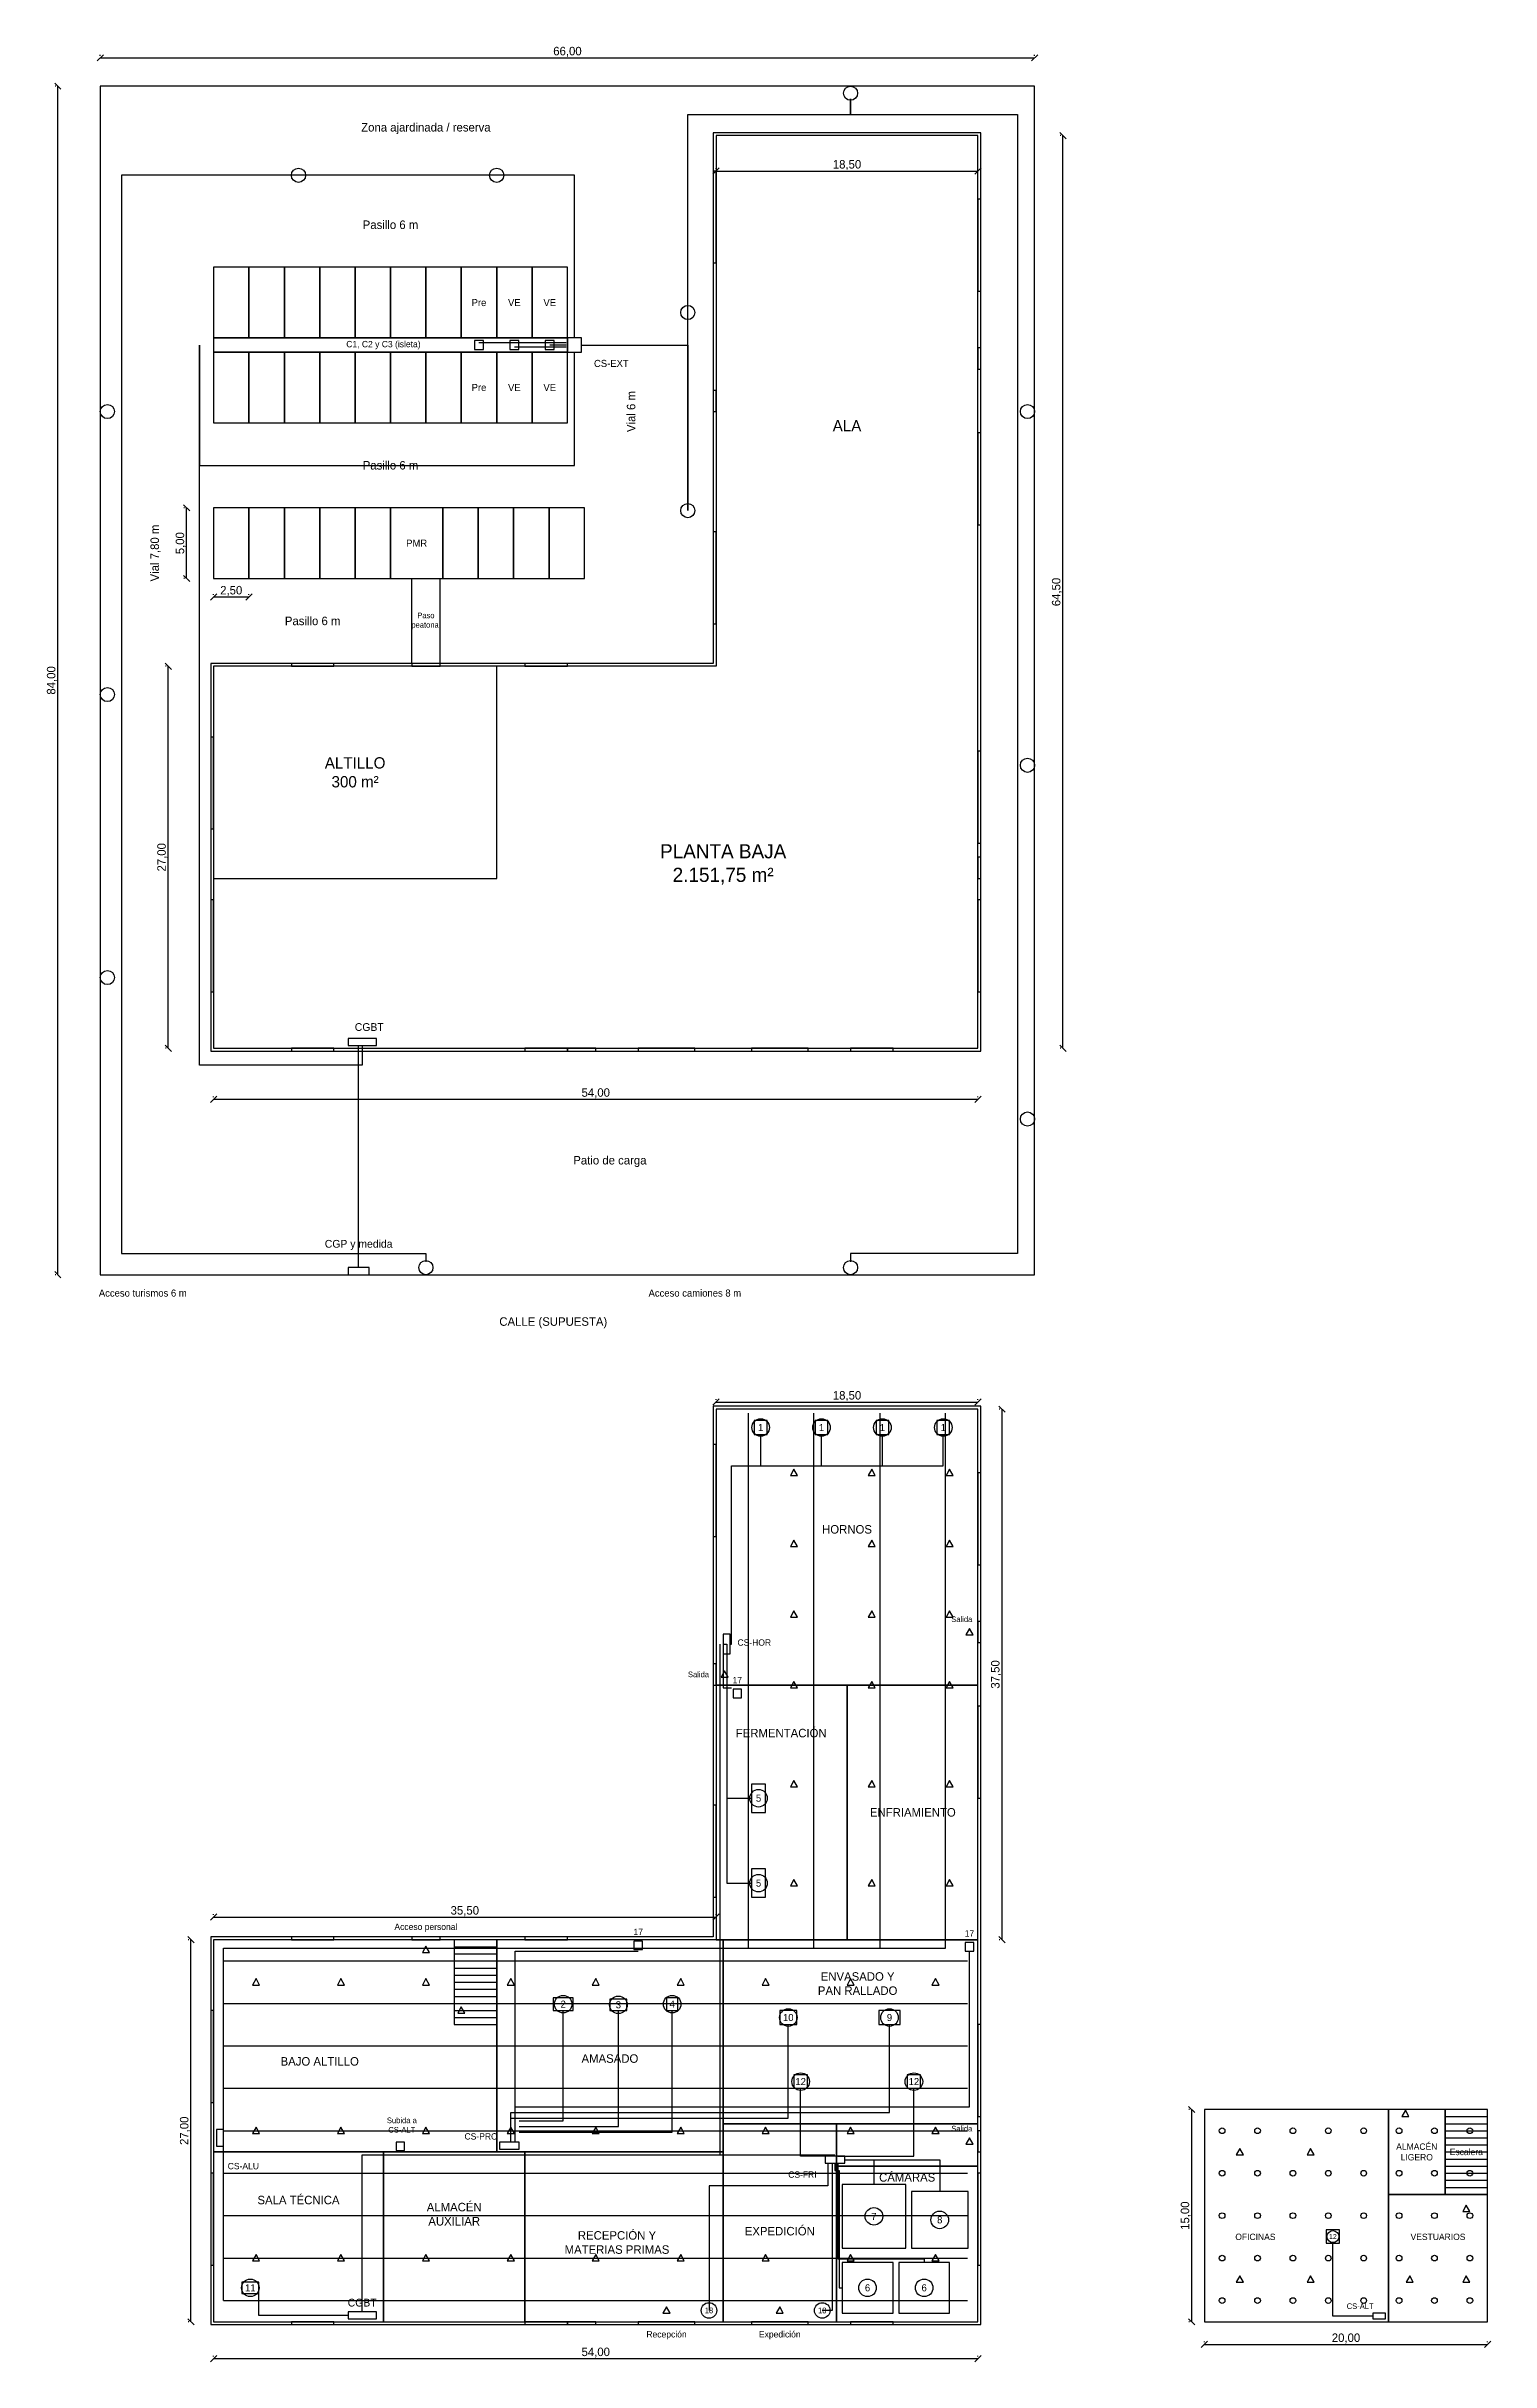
# Model space of a CAD drawing. Header units: metres. Extents: x -12 to 90, y -3 to 161.
import ezdxf

# ---------------------------------------------------------------- set-up
doc = ezdxf.new("R2010")
doc.units = ezdxf.units.M
for name, color, linetype in [('ALTILLO', 94, 'Continuous'), ('ALUMBRADO', 2, 'Continuous'), ('APARCAMIENTO', 7, 'Continuous'), ('BANDEJA', 30, 'Continuous'), ('CERRAMIENTOS', 7, 'Continuous'), ('CIRCUITOS', 4, 'Continuous'), ('COTAS', 1, 'Continuous'), ('CUADROS', 1, 'Continuous'), ('EMERGENCIA', 32, 'Continuous'), ('MAQUINAS', 3, 'Continuous'), ('PARCELA', 8, 'Continuous'), ('PUERTAS', 6, 'Continuous'), ('RECARGA', 3, 'Continuous'), ('TEXTOS', 7, 'Continuous'), ('VENTANAS', 5, 'Continuous'), ('ZONAS', 8, 'Continuous')]:
    doc.layers.add(name, color=color, linetype=linetype)
doc.dimstyles.new('COTA_M', dxfattribs={"dimtxt": 0.6, "dimasz": 2.5, "dimexe": 0.2, "dimexo": 0.15, "dimgap": 0.12, "dimtad": 1, "dimzin": 0, "dimblk": 'ARCHTICK', "dimtsz": 0.22, "dimcen": 2.5, "dimazin": 3, "dimtfac": 1, "dimtmove": 0, "dimatfit": 3})

# ---------------------------------------------------------------- blocks, each defined once
blk = doc.blocks.new('_ARCHTICK')
at = {"color": 0, "linetype": 'BYBLOCK', "const_width": 0.15}
blk.add_lwpolyline([(-0.5, -0.5), (0.5, 0.5)], dxfattribs=at)

msp = doc.modelspace()

# ---------------------------------------------------------------- linework, layer by layer
at = {"layer": 'ALTILLO'}
for points in [[(0, 102), (20, 102), (20, 117)], [(0, 12), (20, 12), (20, 27)], [(17, 26.5), (20, 26.5)], [(17, 26), (20, 26)], [(17, 25.5), (20, 25.5)], [(17, 25), (20, 25)], [(17, 24.5), (20, 24.5)], [(17, 24), (20, 24)], [(17, 23.5), (20, 23.5)], [(17, 23), (20, 23)], [(17, 22.5), (20, 22.5)], [(17, 22), (20, 22)], [(17, 21.5), (20, 21.5)], [(87, 14.5), (90, 14.5)], [(87, 14), (90, 14)], [(87, 13.5), (90, 13.5)], [(87, 13), (90, 13)], [(87, 12.5), (90, 12.5)], [(87, 12), (90, 12)], [(87, 11.5), (90, 11.5)], [(87, 11), (90, 11)], [(87, 10.5), (90, 10.5)], [(87, 10), (90, 10)], [(87, 9.5), (90, 9.5)]]:
    msp.add_lwpolyline(points, dxfattribs=at)
for points in [[(17, 21), (20, 21), (20, 27), (17, 27)], [(70, 0), (90, 0), (90, 15), (70, 15)], [(70, 0), (83, 0), (83, 15), (70, 15)], [(83, 9), (87, 9), (87, 15), (83, 15)], [(87, 9), (90, 9), (90, 15), (87, 15)], [(83, 0), (90, 0), (90, 9), (83, 9)]]:
    msp.add_lwpolyline(points, close=True, dxfattribs=at)
at = {"layer": 'ALUMBRADO'}
for points in [[(37.8, 63.025), (37.8, 64.225)], [(42.4, 63.025), (42.4, 64.225)], [(47.1, 63.025), (47.1, 64.225)], [(51.7, 63.025), (51.7, 64.225)], [(37.8, 26.4), (37.8, 63.625)], [(37.8, 61.15), (37.8, 62.35)], [(42.4, 26.4), (42.4, 63.625)], [(42.4, 61.15), (42.4, 62.35)], [(47.1, 26.4), (47.1, 63.625)], [(47.1, 61.15), (47.1, 62.35)], [(51.7, 26.4), (51.7, 63.625)], [(51.7, 61.15), (51.7, 62.35)], [(37.8, 59.275), (37.8, 60.475)], [(42.4, 59.275), (42.4, 60.475)], [(47.1, 59.275), (47.1, 60.475)], [(51.7, 59.275), (51.7, 60.475)], [(37.8, 57.4), (37.8, 58.6)], [(42.4, 57.4), (42.4, 58.6)], [(47.1, 57.4), (47.1, 58.6)], [(51.7, 57.4), (51.7, 58.6)], [(37.8, 55.525), (37.8, 56.725)], [(42.4, 55.525), (42.4, 56.725)], [(47.1, 55.525), (47.1, 56.725)], [(51.7, 55.525), (51.7, 56.725)], [(37.8, 53.65), (37.8, 54.85)], [(42.4, 53.65), (42.4, 54.85)], [(47.1, 53.65), (47.1, 54.85)], [(51.7, 53.65), (51.7, 54.85)], [(37.8, 51.775), (37.8, 52.975)], [(42.4, 51.775), (42.4, 52.975)], [(47.1, 51.775), (47.1, 52.975)], [(51.7, 51.775), (51.7, 52.975)], [(37.8, 49.9), (37.8, 51.1)], [(42.4, 49.9), (42.4, 51.1)], [(47.1, 49.9), (47.1, 51.1)], [(51.7, 49.9), (51.7, 51.1)], [(37.8, 48.025), (37.8, 49.225)], [(42.4, 48.025), (42.4, 49.225)], [(47.1, 48.025), (47.1, 49.225)], [(51.7, 48.025), (51.7, 49.225)], [(37.8, 46.15), (37.8, 47.35)], [(42.4, 46.15), (42.4, 47.35)], [(47.1, 46.15), (47.1, 47.35)], [(51.7, 46.15), (51.7, 47.35)], [(37.8, 44.275), (37.8, 45.475)], [(42.4, 44.275), (42.4, 45.475)], [(47.1, 44.275), (47.1, 45.475)], [(51.7, 44.275), (51.7, 45.475)], [(37.8, 42.4), (37.8, 43.6)], [(42.4, 42.4), (42.4, 43.6)], [(47.1, 42.4), (47.1, 43.6)], [(51.7, 42.4), (51.7, 43.6)], [(37.8, 40.525), (37.8, 41.725)], [(42.4, 40.525), (42.4, 41.725)], [(47.1, 40.525), (47.1, 41.725)], [(51.7, 40.525), (51.7, 41.725)], [(37.8, 38.65), (37.8, 39.85)], [(42.4, 38.65), (42.4, 39.85)], [(47.1, 38.65), (47.1, 39.85)], [(51.7, 38.65), (51.7, 39.85)], [(37.8, 36.775), (37.8, 37.975)], [(42.4, 36.775), (42.4, 37.975)], [(47.1, 36.775), (47.1, 37.975)], [(51.7, 36.775), (51.7, 37.975)], [(37.8, 34.9), (37.8, 36.1)], [(42.4, 34.9), (42.4, 36.1)], [(47.1, 34.9), (47.1, 36.1)], [(51.7, 34.9), (51.7, 36.1)], [(37.8, 33.025), (37.8, 34.225)], [(42.4, 33.025), (42.4, 34.225)], [(47.1, 33.025), (47.1, 34.225)], [(51.7, 33.025), (51.7, 34.225)], [(37.8, 31.15), (37.8, 32.35)], [(42.4, 31.15), (42.4, 32.35)], [(47.1, 31.15), (47.1, 32.35)], [(51.7, 31.15), (51.7, 32.35)], [(37.8, 29.275), (37.8, 30.475)], [(42.4, 29.275), (42.4, 30.475)], [(47.1, 29.275), (47.1, 30.475)], [(51.7, 29.275), (51.7, 30.475)], [(37.8, 27.4), (37.8, 28.6)], [(42.4, 27.4), (42.4, 28.6)], [(47.1, 27.4), (47.1, 28.6)], [(51.7, 27.4), (51.7, 28.6)], [(0.7, 1.5), (0.7, 26.4), (51.7, 26.4)], [(0.7, 25.5), (52.65, 25.5)], [(0.75, 25.5), (1.95, 25.5)], [(3.45, 25.5), (4.65, 25.5)], [(6.15, 25.5), (7.35, 25.5)], [(8.85, 25.5), (10.05, 25.5)], [(11.55, 25.5), (12.75, 25.5)], [(14.25, 25.5), (15.45, 25.5)], [(16.95, 25.5), (18.15, 25.5)], [(19.65, 25.5), (20.85, 25.5)], [(22.35, 25.5), (23.55, 25.5)], [(25.05, 25.5), (26.25, 25.5)], [(27.75, 25.5), (28.95, 25.5)], [(30.45, 25.5), (31.65, 25.5)], [(33.15, 25.5), (34.35, 25.5)], [(35.85, 25.5), (37.05, 25.5)], [(38.55, 25.5), (39.75, 25.5)], [(41.25, 25.5), (42.45, 25.5)], [(43.95, 25.5), (45.15, 25.5)], [(46.65, 25.5), (47.85, 25.5)], [(49.35, 25.5), (50.55, 25.5)], [(52.05, 25.5), (53.25, 25.5)], [(0.7, 22.5), (52.65, 22.5)], [(0.75, 22.5), (1.95, 22.5)], [(3.45, 22.5), (4.65, 22.5)], [(6.15, 22.5), (7.35, 22.5)], [(8.85, 22.5), (10.05, 22.5)], [(11.55, 22.5), (12.75, 22.5)], [(14.25, 22.5), (15.45, 22.5)], [(16.95, 22.5), (18.15, 22.5)], [(19.65, 22.5), (20.85, 22.5)], [(22.35, 22.5), (23.55, 22.5)], [(25.05, 22.5), (26.25, 22.5)], [(27.75, 22.5), (28.95, 22.5)], [(30.45, 22.5), (31.65, 22.5)], [(33.15, 22.5), (34.35, 22.5)], [(35.85, 22.5), (37.05, 22.5)], [(38.55, 22.5), (39.75, 22.5)], [(41.25, 22.5), (42.45, 22.5)], [(43.95, 22.5), (45.15, 22.5)], [(46.65, 22.5), (47.85, 22.5)], [(49.35, 22.5), (50.55, 22.5)], [(52.05, 22.5), (53.25, 22.5)], [(0.7, 19.5), (52.65, 19.5)], [(0.75, 19.5), (1.95, 19.5)], [(3.45, 19.5), (4.65, 19.5)], [(6.15, 19.5), (7.35, 19.5)], [(8.85, 19.5), (10.05, 19.5)], [(11.55, 19.5), (12.75, 19.5)], [(14.25, 19.5), (15.45, 19.5)], [(16.95, 19.5), (18.15, 19.5)], [(19.65, 19.5), (20.85, 19.5)], [(22.35, 19.5), (23.55, 19.5)], [(25.05, 19.5), (26.25, 19.5)], [(27.75, 19.5), (28.95, 19.5)], [(30.45, 19.5), (31.65, 19.5)], [(33.15, 19.5), (34.35, 19.5)], [(35.85, 19.5), (37.05, 19.5)], [(38.55, 19.5), (39.75, 19.5)], [(41.25, 19.5), (42.45, 19.5)], [(43.95, 19.5), (45.15, 19.5)], [(46.65, 19.5), (47.85, 19.5)], [(49.35, 19.5), (50.55, 19.5)], [(52.05, 19.5), (53.25, 19.5)], [(0.7, 16.5), (52.65, 16.5)], [(0.75, 16.5), (1.95, 16.5)], [(3.45, 16.5), (4.65, 16.5)], [(6.15, 16.5), (7.35, 16.5)], [(8.85, 16.5), (10.05, 16.5)], [(11.55, 16.5), (12.75, 16.5)], [(14.25, 16.5), (15.45, 16.5)], [(16.95, 16.5), (18.15, 16.5)], [(19.65, 16.5), (20.85, 16.5)], [(22.35, 16.5), (23.55, 16.5)], [(25.05, 16.5), (26.25, 16.5)], [(27.75, 16.5), (28.95, 16.5)], [(30.45, 16.5), (31.65, 16.5)], [(33.15, 16.5), (34.35, 16.5)], [(35.85, 16.5), (37.05, 16.5)], [(38.55, 16.5), (39.75, 16.5)], [(41.25, 16.5), (42.45, 16.5)], [(43.95, 16.5), (45.15, 16.5)], [(46.65, 16.5), (47.85, 16.5)], [(49.35, 16.5), (50.55, 16.5)], [(52.05, 16.5), (53.25, 16.5)], [(0.7, 13.5), (52.65, 13.5)], [(0.75, 13.5), (1.95, 13.5)], [(3.45, 13.5), (4.65, 13.5)], [(6.15, 13.5), (7.35, 13.5)], [(8.85, 13.5), (10.05, 13.5)], [(11.55, 13.5), (12.75, 13.5)], [(14.25, 13.5), (15.45, 13.5)], [(16.95, 13.5), (18.15, 13.5)], [(19.65, 13.5), (20.85, 13.5)], [(22.35, 13.5), (23.55, 13.5)], [(25.05, 13.5), (26.25, 13.5)], [(27.75, 13.5), (28.95, 13.5)], [(30.45, 13.5), (31.65, 13.5)], [(33.15, 13.5), (34.35, 13.5)], [(35.85, 13.5), (37.05, 13.5)], [(38.55, 13.5), (39.75, 13.5)], [(41.25, 13.5), (42.45, 13.5)], [(43.95, 13.5), (45.15, 13.5)], [(46.65, 13.5), (47.85, 13.5)], [(49.35, 13.5), (50.55, 13.5)], [(52.05, 13.5), (53.25, 13.5)], [(0.7, 10.5), (52.65, 10.5)], [(0.75, 10.5), (1.95, 10.5)], [(3.45, 10.5), (4.65, 10.5)], [(6.15, 10.5), (7.35, 10.5)], [(8.85, 10.5), (10.05, 10.5)], [(11.55, 10.5), (12.75, 10.5)], [(14.25, 10.5), (15.45, 10.5)], [(16.95, 10.5), (18.15, 10.5)], [(19.65, 10.5), (20.85, 10.5)], [(22.35, 10.5), (23.55, 10.5)], [(25.05, 10.5), (26.25, 10.5)], [(27.75, 10.5), (28.95, 10.5)], [(30.45, 10.5), (31.65, 10.5)], [(33.15, 10.5), (34.35, 10.5)], [(35.85, 10.5), (37.05, 10.5)], [(38.55, 10.5), (39.75, 10.5)], [(41.25, 10.5), (42.45, 10.5)], [(43.95, 10.5), (45.15, 10.5)], [(46.65, 10.5), (47.85, 10.5)], [(49.35, 10.5), (50.55, 10.5)], [(52.05, 10.5), (53.25, 10.5)], [(0.7, 7.5), (52.65, 7.5)], [(0.75, 7.5), (1.95, 7.5)], [(3.45, 7.5), (4.65, 7.5)], [(6.15, 7.5), (7.35, 7.5)], [(8.85, 7.5), (10.05, 7.5)], [(11.55, 7.5), (12.75, 7.5)], [(14.25, 7.5), (15.45, 7.5)], [(16.95, 7.5), (18.15, 7.5)], [(19.65, 7.5), (20.85, 7.5)], [(22.35, 7.5), (23.55, 7.5)], [(25.05, 7.5), (26.25, 7.5)], [(27.75, 7.5), (28.95, 7.5)], [(30.45, 7.5), (31.65, 7.5)], [(33.15, 7.5), (34.35, 7.5)], [(35.85, 7.5), (37.05, 7.5)], [(38.55, 7.5), (39.75, 7.5)], [(41.25, 7.5), (42.45, 7.5)], [(43.95, 7.5), (45.15, 7.5)], [(46.65, 7.5), (47.85, 7.5)], [(49.35, 7.5), (50.55, 7.5)], [(52.05, 7.5), (53.25, 7.5)], [(0.7, 4.5), (52.65, 4.5)], [(0.75, 4.5), (1.95, 4.5)], [(3.45, 4.5), (4.65, 4.5)], [(6.15, 4.5), (7.35, 4.5)], [(8.85, 4.5), (10.05, 4.5)], [(11.55, 4.5), (12.75, 4.5)], [(14.25, 4.5), (15.45, 4.5)], [(16.95, 4.5), (18.15, 4.5)], [(19.65, 4.5), (20.85, 4.5)], [(22.35, 4.5), (23.55, 4.5)], [(25.05, 4.5), (26.25, 4.5)], [(27.75, 4.5), (28.95, 4.5)], [(30.45, 4.5), (31.65, 4.5)], [(33.15, 4.5), (34.35, 4.5)], [(35.85, 4.5), (37.05, 4.5)], [(38.55, 4.5), (39.75, 4.5)], [(41.25, 4.5), (42.45, 4.5)], [(43.95, 4.5), (45.15, 4.5)], [(46.65, 4.5), (47.85, 4.5)], [(49.35, 4.5), (50.55, 4.5)], [(52.05, 4.5), (53.25, 4.5)], [(0.7, 1.5), (52.65, 1.5)], [(0.75, 1.5), (1.95, 1.5)], [(3.45, 1.5), (4.65, 1.5)], [(6.15, 1.5), (7.35, 1.5)], [(8.85, 1.5), (10.05, 1.5)], [(11.55, 1.5), (12.75, 1.5)], [(14.25, 1.5), (15.45, 1.5)], [(16.95, 1.5), (18.15, 1.5)], [(19.65, 1.5), (20.85, 1.5)], [(22.35, 1.5), (23.55, 1.5)], [(25.05, 1.5), (26.25, 1.5)], [(27.75, 1.5), (28.95, 1.5)], [(30.45, 1.5), (31.65, 1.5)], [(33.15, 1.5), (34.35, 1.5)], [(35.85, 1.5), (37.05, 1.5)], [(38.55, 1.5), (39.75, 1.5)], [(41.25, 1.5), (42.45, 1.5)], [(43.95, 1.5), (45.15, 1.5)], [(46.65, 1.5), (47.85, 1.5)], [(49.35, 1.5), (50.55, 1.5)], [(52.05, 1.5), (53.25, 1.5)]]:
    msp.add_lwpolyline(points, dxfattribs=at)
for centre, radius in [((45, 157.5), 0.5), ((6, 151.7), 0.5), ((20, 151.7), 0.5), ((33.5, 142), 0.5), ((-7.5, 135), 0.5), ((57.5, 135), 0.5), ((33.5, 128), 0.5), ((-7.5, 115), 0.5), ((57.5, 110), 0.5), ((-7.5, 95), 0.5), ((57.5, 85), 0.5), ((15, 74.5), 0.5), ((45, 74.5), 0.5), ((71.25, 13.5), 0.2), ((73.75, 13.5), 0.2), ((76.25, 13.5), 0.2), ((78.75, 13.5), 0.2), ((81.25, 13.5), 0.2), ((83.75, 13.5), 0.2), ((86.25, 13.5), 0.2), ((88.75, 13.5), 0.2), ((71.25, 10.5), 0.2), ((73.75, 10.5), 0.2), ((76.25, 10.5), 0.2), ((78.75, 10.5), 0.2), ((81.25, 10.5), 0.2), ((83.75, 10.5), 0.2), ((86.25, 10.5), 0.2), ((88.75, 10.5), 0.2), ((71.25, 7.5), 0.2), ((73.75, 7.5), 0.2), ((76.25, 7.5), 0.2), ((78.75, 7.5), 0.2), ((81.25, 7.5), 0.2), ((83.75, 7.5), 0.2), ((86.25, 7.5), 0.2), ((88.75, 7.5), 0.2), ((71.25, 4.5), 0.2), ((73.75, 4.5), 0.2), ((76.25, 4.5), 0.2), ((78.75, 4.5), 0.2), ((81.25, 4.5), 0.2), ((83.75, 4.5), 0.2), ((86.25, 4.5), 0.2), ((88.75, 4.5), 0.2), ((71.25, 1.5), 0.2), ((73.75, 1.5), 0.2), ((76.25, 1.5), 0.2), ((78.75, 1.5), 0.2), ((81.25, 1.5), 0.2), ((83.75, 1.5), 0.2), ((86.25, 1.5), 0.2), ((88.75, 1.5), 0.2)]:
    msp.add_circle(centre, radius, dxfattribs=at)
at = {"layer": 'APARCAMIENTO'}
for points in [[(0, 140.2), (2.5, 140.2), (2.5, 145.2), (0, 145.2)], [(2.5, 140.2), (5, 140.2), (5, 145.2), (2.5, 145.2)], [(5, 140.2), (7.5, 140.2), (7.5, 145.2), (5, 145.2)], [(7.5, 140.2), (10, 140.2), (10, 145.2), (7.5, 145.2)], [(10, 140.2), (12.5, 140.2), (12.5, 145.2), (10, 145.2)], [(12.5, 140.2), (15, 140.2), (15, 145.2), (12.5, 145.2)], [(15, 140.2), (17.5, 140.2), (17.5, 145.2), (15, 145.2)], [(0, 139.2), (25, 139.2), (25, 140.2), (0, 140.2)], [(0, 134.2), (2.5, 134.2), (2.5, 139.2), (0, 139.2)], [(2.5, 134.2), (5, 134.2), (5, 139.2), (2.5, 139.2)], [(5, 134.2), (7.5, 134.2), (7.5, 139.2), (5, 139.2)], [(7.5, 134.2), (10, 134.2), (10, 139.2), (7.5, 139.2)], [(10, 134.2), (12.5, 134.2), (12.5, 139.2), (10, 139.2)], [(12.5, 134.2), (15, 134.2), (15, 139.2), (12.5, 139.2)], [(15, 134.2), (17.5, 134.2), (17.5, 139.2), (15, 139.2)], [(0, 123.2), (2.5, 123.2), (2.5, 128.2), (0, 128.2)], [(2.5, 123.2), (5, 123.2), (5, 128.2), (2.5, 128.2)], [(5, 123.2), (7.5, 123.2), (7.5, 128.2), (5, 128.2)], [(7.5, 123.2), (10, 123.2), (10, 128.2), (7.5, 128.2)], [(10, 123.2), (12.5, 123.2), (12.5, 128.2), (10, 128.2)], [(16.2, 123.2), (18.7, 123.2), (18.7, 128.2), (16.2, 128.2)], [(18.7, 123.2), (21.2, 123.2), (21.2, 128.2), (18.7, 128.2)], [(21.2, 123.2), (23.7, 123.2), (23.7, 128.2), (21.2, 128.2)], [(23.7, 123.2), (26.2, 123.2), (26.2, 128.2), (23.7, 128.2)]]:
    msp.add_lwpolyline(points, close=True, dxfattribs=at)
for points in [[(14, 117.2), (14, 123.2)], [(16, 117.2), (16, 123.2)]]:
    msp.add_lwpolyline(points, dxfattribs=at)
at = {"layer": 'BANDEJA'}
for points in [[(10.5, 0.7), (10.5, 11.8), (35.8, 11.8), (35.8, 47.9)], [(35.8, 11.8), (43.9, 11.8)]]:
    msp.add_lwpolyline(points, dxfattribs=at)
at = {"layer": 'CERRAMIENTOS'}
for points in [[(35.3, 117.2), (-0.2, 117.2), (-0.2, 89.8), (54.2, 89.8), (54.2, 154.7), (35.3, 154.7)], [(35.5, 117), (0, 117), (0, 90), (54, 90), (54, 154.5), (35.5, 154.5)], [(35.3, 27.2), (-0.2, 27.2), (-0.2, -0.2), (54.2, -0.2), (54.2, 64.7), (35.3, 64.7)], [(35.5, 27), (0, 27), (0, 0), (54, 0), (54, 64.5), (35.5, 64.5)]]:
    msp.add_lwpolyline(points, close=True, dxfattribs=at)
at = {"layer": 'CIRCUITOS'}
for points in [[(26, 139.7), (33.5, 139.7), (33.5, 128), (33.5, 139.7), (33.5, 142), (33.5, 156), (45, 156), (45, 157.1), (45, 156), (56.8, 156), (56.8, 135), (56.8, 110), (56.8, 85), (56.8, 75.5), (45, 75.5), (45, 74.9)], [(25.5, 140.2), (25.5, 145.5), (25.5, 151.7), (20, 151.7), (6, 151.7), (-6.5, 151.7), (-6.5, 135), (-6.5, 115), (-6.5, 95), (-6.5, 75.5), (15, 75.5), (15, 74.9)], [(10.5, 90.2), (10.5, 88.8), (-1, 88.8), (-1, 139.7), (-1, 137), (-1, 131.2), (25.5, 131.2), (25.5, 139.2)], [(24.9, 139.85), (18.75, 139.85)], [(24.9, 139.55), (21.25, 139.55)], [(24.9, 139.7), (23.75, 139.7)], [(10.25, 74.5), (10.25, 90.2)], [(36.5, 47.9), (36.6, 47.9), (36.6, 60.5), (38.65, 60.5), (38.65, 62.7)], [(36.5, 47.9), (36.6, 47.9), (36.6, 60.5), (42.95, 60.5), (42.95, 62.7)], [(36.5, 47.9), (36.6, 47.9), (36.6, 60.5), (47.25, 60.5), (47.25, 62.7)], [(36.5, 47.9), (36.6, 47.9), (36.6, 60.5), (51.55, 60.5), (51.55, 62.7)], [(36, 47.9), (36.25, 47.9), (36.25, 31), (38, 31)], [(36, 47.9), (36.25, 47.9), (36.25, 37), (38, 37)], [(36, 47.5), (36, 44.8), (36.6, 44.8)], [(21.3, 12.7), (21.3, 26.2), (30, 26.2)], [(21.3, 12.7), (21.3, 15.2), (53.4, 15.2), (53.4, 26.2)], [(21.6, 14.2), (24.7, 14.2), (24.7, 22)], [(21.6, 13.8), (28.6, 13.8), (28.6, 22)], [(21.6, 13.4), (32.4, 13.4), (32.4, 22)], [(21, 12.7), (21, 14.8), (47.75, 14.8), (47.75, 21)], [(21, 12.7), (21, 14.4), (40.6, 14.4), (40.6, 21)], [(44.1, 11.7), (44.1, 11.7), (41.475, 11.7), (41.475, 16.5)], [(44.1, 11.7), (44.1, 11.7), (49.475, 11.7), (49.475, 16.5)], [(43.4, 11.2), (43.4, 9.6), (35, 9.6), (35, 0.8)], [(43.7, 11.2), (43.7, 0.8), (43, 0.8)], [(43.9, 11.2), (43.9, 10.7), (44.2, 10.7), (44.2, 2.4), (44.4, 2.4)], [(43.9, 11.2), (44.1, 11.2), (44.1, 4.45), (50.2, 4.45), (50.2, 4.2)], [(44.6, 11.45), (46.65, 11.45), (46.65, 9.7)], [(44.6, 11.45), (51.3, 11.45), (51.3, 9.2)], [(81.9, 0.4), (79.075, 0.4), (79.075, 5.55)], [(9.5, 0.45), (3.2, 0.45), (3.2, 2.4)]]:
    msp.add_lwpolyline(points, dxfattribs=at)
at = {"layer": 'CUADROS'}
for points in [[(25, 139.2), (26, 139.2), (26, 140.2), (25, 140.2)], [(9.5, 90.2), (11.5, 90.2), (11.5, 90.7), (9.5, 90.7)], [(9.5, 74), (11, 74), (11, 74.5), (9.5, 74.5)], [(36, 47.2), (36.5, 47.2), (36.5, 48.6), (36, 48.6)], [(0.2, 12.4), (0.7, 12.4), (0.7, 13.6), (0.2, 13.6)], [(12.9, 12.1), (13.5, 12.1), (13.5, 12.7), (12.9, 12.7)], [(20.2, 12.2), (21.6, 12.2), (21.6, 12.7), (20.2, 12.7)], [(43.2, 11.2), (44.6, 11.2), (44.6, 11.7), (43.2, 11.7)], [(9.5, 0.2), (11.5, 0.2), (11.5, 0.7), (9.5, 0.7)], [(81.9, 0.2), (82.8, 0.2), (82.8, 0.6), (81.9, 0.6)]]:
    msp.add_lwpolyline(points, close=True, dxfattribs=at)
at = {"layer": 'EMERGENCIA'}
for points in [[(40.75, 59.8), (41.25, 59.8), (41, 60.25)], [(46.25, 59.8), (46.75, 59.8), (46.5, 60.25)], [(51.75, 59.8), (52.25, 59.8), (52, 60.25)], [(40.75, 54.8), (41.25, 54.8), (41, 55.25)], [(46.25, 54.8), (46.75, 54.8), (46.5, 55.25)], [(51.75, 54.8), (52.25, 54.8), (52, 55.25)], [(40.75, 49.8), (41.25, 49.8), (41, 50.25)], [(46.25, 49.8), (46.75, 49.8), (46.5, 50.25)], [(51.75, 49.8), (52.25, 49.8), (52, 50.25)], [(53.15, 48.55), (53.65, 48.55), (53.4, 49)], [(35.85, 45.55), (36.35, 45.55), (36.1, 46)], [(40.75, 44.8), (41.25, 44.8), (41, 45.25)], [(46.25, 44.8), (46.75, 44.8), (46.5, 45.25)], [(51.75, 44.8), (52.25, 44.8), (52, 45.25)], [(40.75, 37.8), (41.25, 37.8), (41, 38.25)], [(46.25, 37.8), (46.75, 37.8), (46.5, 38.25)], [(51.75, 37.8), (52.25, 37.8), (52, 38.25)], [(40.75, 30.8), (41.25, 30.8), (41, 31.25)], [(46.25, 30.8), (46.75, 30.8), (46.5, 31.25)], [(51.75, 30.8), (52.25, 30.8), (52, 31.25)], [(14.75, 26.1), (15.25, 26.1), (15, 26.55)], [(2.75, 23.8), (3.25, 23.8), (3, 24.25)], [(8.75, 23.8), (9.25, 23.8), (9, 24.25)], [(14.75, 23.8), (15.25, 23.8), (15, 24.25)], [(20.75, 23.8), (21.25, 23.8), (21, 24.25)], [(26.75, 23.8), (27.25, 23.8), (27, 24.25)], [(32.75, 23.8), (33.25, 23.8), (33, 24.25)], [(38.75, 23.8), (39.25, 23.8), (39, 24.25)], [(44.75, 23.8), (45.25, 23.8), (45, 24.25)], [(50.75, 23.8), (51.25, 23.8), (51, 24.25)], [(17.25, 21.8), (17.75, 21.8), (17.5, 22.25)], [(83.95, 14.5), (84.45, 14.5), (84.2, 14.95)], [(2.75, 13.3), (3.25, 13.3), (3, 13.75)], [(8.75, 13.3), (9.25, 13.3), (9, 13.75)], [(14.75, 13.3), (15.25, 13.3), (15, 13.75)], [(20.75, 13.3), (21.25, 13.3), (21, 13.75)], [(26.75, 13.3), (27.25, 13.3), (27, 13.75)], [(32.75, 13.3), (33.25, 13.3), (33, 13.75)], [(38.75, 13.3), (39.25, 13.3), (39, 13.75)], [(44.75, 13.3), (45.25, 13.3), (45, 13.75)], [(50.75, 13.3), (51.25, 13.3), (51, 13.75)], [(53.15, 12.55), (53.65, 12.55), (53.4, 13)], [(72.25, 11.8), (72.75, 11.8), (72.5, 12.25)], [(77.25, 11.8), (77.75, 11.8), (77.5, 12.25)], [(88.25, 7.8), (88.75, 7.8), (88.5, 8.25)], [(2.75, 4.3), (3.25, 4.3), (3, 4.75)], [(8.75, 4.3), (9.25, 4.3), (9, 4.75)], [(14.75, 4.3), (15.25, 4.3), (15, 4.75)], [(20.75, 4.3), (21.25, 4.3), (21, 4.75)], [(26.75, 4.3), (27.25, 4.3), (27, 4.75)], [(32.75, 4.3), (33.25, 4.3), (33, 4.75)], [(38.75, 4.3), (39.25, 4.3), (39, 4.75)], [(44.75, 4.3), (45.25, 4.3), (45, 4.75)], [(50.75, 4.3), (51.25, 4.3), (51, 4.75)], [(72.25, 2.8), (72.75, 2.8), (72.5, 3.25)], [(77.25, 2.8), (77.75, 2.8), (77.5, 3.25)], [(84.25, 2.8), (84.75, 2.8), (84.5, 3.25)], [(88.25, 2.8), (88.75, 2.8), (88.5, 3.25)], [(31.75, 0.6), (32.25, 0.6), (32, 1.05)], [(39.75, 0.6), (40.25, 0.6), (40, 1.05)]]:
    msp.add_lwpolyline(points, close=True, dxfattribs=at)
at = {"layer": 'MAQUINAS'}
for points in [[(38.2, 62.7), (39.1, 62.7), (39.1, 63.7), (38.2, 63.7)], [(42.5, 62.7), (43.4, 62.7), (43.4, 63.7), (42.5, 63.7)], [(46.8, 62.7), (47.7, 62.7), (47.7, 63.7), (46.8, 63.7)], [(51.1, 62.7), (52, 62.7), (52, 63.7), (51.1, 63.7)], [(36.7, 44.1), (37.3, 44.1), (37.3, 44.7), (36.7, 44.7)], [(38, 36), (39, 36), (39, 38), (38, 38)], [(38, 30), (39, 30), (39, 32), (38, 32)], [(29.7, 26.3), (30.3, 26.3), (30.3, 26.9), (29.7, 26.9)], [(53.1, 26.2), (53.7, 26.2), (53.7, 26.8), (53.1, 26.8)], [(24, 22), (25.4, 22), (25.4, 22.9), (24, 22.9)], [(28, 22), (29.2, 22), (29.2, 22.8), (28, 22.8)], [(32, 22), (32.8, 22), (32.8, 22.9), (32, 22.9)], [(40, 21), (41.2, 21), (41.2, 22), (40, 22)], [(47, 21), (48.5, 21), (48.5, 22), (47, 22)], [(41, 16.5), (41.95, 16.5), (41.95, 17.45), (41, 17.45)], [(49, 16.5), (49.95, 16.5), (49.95, 17.45), (49, 17.45)], [(44.4, 5.2), (48.9, 5.2), (48.9, 9.7), (44.4, 9.7)], [(49.3, 5.2), (53.3, 5.2), (53.3, 9.2), (49.3, 9.2)], [(78.6, 5.55), (79.55, 5.55), (79.55, 6.5), (78.6, 6.5)], [(44.4, 0.6), (48, 0.6), (48, 4.2), (44.4, 4.2)], [(48.4, 0.6), (52, 0.6), (52, 4.2), (48.4, 4.2)], [(2, 2), (3.2, 2), (3.2, 2.8), (2, 2.8)]]:
    msp.add_lwpolyline(points, close=True, dxfattribs=at)
for centre, radius in [((38.65, 63.2), 0.62), ((42.95, 63.2), 0.62), ((47.25, 63.2), 0.62), ((51.55, 63.2), 0.62), ((38.5, 37), 0.62), ((38.5, 31), 0.62), ((24.7, 22.45), 0.62), ((28.6, 22.4), 0.62), ((32.4, 22.45), 0.62), ((40.6, 21.5), 0.62), ((47.75, 21.5), 0.62), ((41.475, 16.975), 0.62), ((49.475, 16.975), 0.62), ((46.65, 7.45), 0.62), ((51.3, 7.2), 0.62), ((79.075, 6.025), 0.42), ((2.6, 2.4), 0.62), ((46.2, 2.4), 0.62), ((50.2, 2.4), 0.62), ((35, 0.8), 0.55), ((43, 0.8), 0.55)]:
    msp.add_circle(centre, radius, dxfattribs=at)
at = {"layer": 'PARCELA'}
msp.add_lwpolyline([(-8, 74), (58, 74), (58, 158), (-8, 158)], close=True, dxfattribs=at)
at = {"layer": 'PUERTAS'}
for points in [[(54, 138), (54.2, 138), (54.2, 139.5), (54, 139.5)], [(35.3, 135), (35.5, 135), (35.5, 136.5), (35.3, 136.5)], [(14, 117), (16, 117), (16, 117.2), (14, 117.2)], [(54, 102), (54.2, 102), (54.2, 103.5), (54, 103.5)], [(30, 89.8), (34, 89.8), (34, 90), (30, 90)], [(38, 89.8), (42, 89.8), (42, 90), (38, 90)], [(54, 48), (54.2, 48), (54.2, 49.5), (54, 49.5)], [(35.3, 45), (35.5, 45), (35.5, 46.5), (35.3, 46.5)], [(14, 27), (16, 27), (16, 27.2), (14, 27.2)], [(54, 12), (54.2, 12), (54.2, 13.5), (54, 13.5)], [(30, -0.2), (34, -0.2), (34, 0), (30, 0)], [(38, -0.2), (42, -0.2), (42, 0), (38, 0)]]:
    msp.add_lwpolyline(points, close=True, dxfattribs=at)
at = {"layer": 'RECARGA'}
for points in [[(17.5, 140.2), (20, 140.2), (20, 145.2), (17.5, 145.2)], [(20, 140.2), (22.5, 140.2), (22.5, 145.2), (20, 145.2)], [(22.5, 140.2), (25, 140.2), (25, 145.2), (22.5, 145.2)], [(17.5, 134.2), (20, 134.2), (20, 139.2), (17.5, 139.2)], [(18.43, 139.38), (19.07, 139.38), (19.07, 140.02), (18.43, 140.02)], [(20, 134.2), (22.5, 134.2), (22.5, 139.2), (20, 139.2)], [(20.93, 139.38), (21.57, 139.38), (21.57, 140.02), (20.93, 140.02)], [(22.5, 134.2), (25, 134.2), (25, 139.2), (22.5, 139.2)], [(23.43, 139.38), (24.07, 139.38), (24.07, 140.02), (23.43, 140.02)], [(12.5, 123.2), (16.2, 123.2), (16.2, 128.2), (12.5, 128.2)]]:
    msp.add_lwpolyline(points, close=True, dxfattribs=at)
at = {"layer": 'VENTANAS'}
for points in [[(35.3, 145.5), (35.5, 145.5), (35.5, 152), (35.3, 152)], [(54, 143.5), (54.2, 143.5), (54.2, 150), (54, 150)], [(54, 127), (54.2, 127), (54.2, 133.5), (54, 133.5)], [(35.3, 120), (35.5, 120), (35.5, 126.5), (35.3, 126.5)], [(5.5, 117), (8.5, 117), (8.5, 117.2), (5.5, 117.2)], [(22, 117), (25, 117), (25, 117.2), (22, 117.2)], [(-0.2, 105.5), (0, 105.5), (0, 112), (-0.2, 112)], [(54, 104.5), (54.2, 104.5), (54.2, 111), (54, 111)], [(-0.2, 94), (0, 94), (0, 100.5), (-0.2, 100.5)], [(54, 94), (54.2, 94), (54.2, 100.5), (54, 100.5)], [(5.5, 89.8), (8.5, 89.8), (8.5, 90), (5.5, 90)], [(22, 89.8), (25, 89.8), (25, 90), (22, 90)], [(25, 89.8), (27, 89.8), (27, 90), (25, 90)], [(45, 89.8), (48, 89.8), (48, 90), (45, 90)], [(35.3, 55.5), (35.5, 55.5), (35.5, 62), (35.3, 62)], [(54, 53.5), (54.2, 53.5), (54.2, 60), (54, 60)], [(54, 37), (54.2, 37), (54.2, 43.5), (54, 43.5)], [(35.3, 30), (35.5, 30), (35.5, 36.5), (35.3, 36.5)], [(5.5, 27), (8.5, 27), (8.5, 27.2), (5.5, 27.2)], [(22, 27), (25, 27), (25, 27.2), (22, 27.2)], [(-0.2, 15.5), (0, 15.5), (0, 22), (-0.2, 22)], [(54, 14.5), (54.2, 14.5), (54.2, 21), (54, 21)], [(-0.2, 4), (0, 4), (0, 10.5), (-0.2, 10.5)], [(54, 4), (54.2, 4), (54.2, 10.5), (54, 10.5)], [(5.5, -0.2), (8.5, -0.2), (8.5, 0), (5.5, 0)], [(22, -0.2), (25, -0.2), (25, 0), (22, 0)], [(25, -0.2), (27, -0.2), (27, 0), (25, 0)], [(45, -0.2), (48, -0.2), (48, 0), (45, 0)]]:
    msp.add_lwpolyline(points, close=True, dxfattribs=at)
at = {"layer": 'ZONAS'}
for points in [[(35.5, 45), (54, 45), (54, 64.5), (35.5, 64.5)], [(35.5, 27), (44.75, 27), (44.75, 45), (35.5, 45)], [(44.75, 27), (54, 27), (54, 45), (44.75, 45)], [(0, 12), (20, 12), (20, 27), (0, 27)], [(20, 12), (36, 12), (36, 27), (20, 27)], [(36, 14), (54, 14), (54, 27), (36, 27)], [(36, 0), (44, 0), (44, 14), (36, 14)], [(44, 11), (54, 11), (54, 14), (44, 14)], [(0, 0), (12, 0), (12, 12), (0, 12)], [(12, 0), (22, 0), (22, 12), (12, 12)], [(22, 0), (36, 0), (36, 12), (22, 12)], [(44, 0), (54, 0), (54, 11), (44, 11)]]:
    msp.add_lwpolyline(points, close=True, dxfattribs=at)

# ---------------------------------------------------------------- texts
at = {"layer": 'RECARGA', "char_height": 0.5, "attachment_point": 5}
for s, insert in [('Pre', (18.75, 142.7)), ('VE', (21.25, 142.7)), ('VE', (23.75, 142.7)), ('Pre', (18.75, 136.7)), ('VE', (21.25, 136.7)), ('VE', (23.75, 136.7)), ('PMR', (14.35, 125.7))]:
    msp.add_mtext(s, dxfattribs=dict(at, insert=insert))
at = {"layer": 'TEXTOS'}
for s, insert, char_height, attachment_point in [('Zona ajardinada / reserva', (15, 155), 0.6, 5), ('Pasillo 6 m', (12.5, 148.2), 0.6, 5), ('C1, C2 y C3 (isleta)', (12, 139.7), 0.45, 5), ('CS-EXT', (28.1, 138.4), 0.5, 5), ('ALA', (44.75, 134), 0.8, 5), ('Pasillo 6 m', (12.5, 131.2), 0.6, 5), ('Pasillo 6 m', (7, 120.2), 0.6, 5), ('Paso\\Ppeatonal', (15, 120.2), 0.4, 5), ('ALTILLO\\P300 m²', (10, 109.5), 0.8, 5), ('PLANTA BAJA\\P2.151,75 m²', (36, 103), 1, 5), ('CGBT', (11, 91.5), 0.55, 5), ('Patio de carga', (28, 82), 0.6, 5), ('CGP y medida', (10.25, 76.1), 0.55, 5), ('Acceso turismos 6 m', (-5, 72.7), 0.5, 5), ('Acceso camiones 8 m', (34, 72.7), 0.5, 5), ('CALLE (SUPUESTA)', (24, 70.6), 0.6, 5), ('1', (38.65, 63.2), 0.5, 5), ('1', (42.95, 63.2), 0.5, 5), ('1', (47.25, 63.2), 0.5, 5), ('1', (51.55, 63.2), 0.5, 5), ('HORNOS', (44.75, 56), 0.6, 5), ('Salida', (53.6, 49.65), 0.4, 6), ('CS-HOR', (38.2, 48), 0.45, 5), ('Salida', (35, 45.75), 0.4, 6), ('17', (37, 45.35), 0.45, 5), ('FERMENTACIÓN', (40.1, 41.6), 0.6, 5), ('5', (38.5, 37), 0.5, 5), ('ENFRIAMIENTO', (49.4, 36), 0.6, 5), ('5', (38.5, 31), 0.5, 5), ('Acceso personal', (15, 27.85), 0.45, 5), ('17', (30, 27.55), 0.45, 5), ('17', (53.4, 27.45), 0.45, 5), ('ENVASADO Y\\PPAN RALLADO', (45.5, 23.9), 0.6, 5), ('2', (24.7, 22.45), 0.5, 5), ('3', (28.6, 22.4), 0.5, 5), ('4', (32.4, 22.45), 0.5, 5), ('10', (40.6, 21.5), 0.5, 5), ('9', (47.75, 21.5), 0.5, 5), ('BAJO ALTILLO', (7.5, 18.4), 0.6, 5), ('AMASADO', (28, 18.6), 0.6, 5), ('12', (41.475, 16.975), 0.5, 5), ('12', (49.475, 16.975), 0.5, 5), ('Subida a\\PCS-ALT', (13.3, 13.9), 0.4, 5), ('CS-PRO', (18.9, 13.1), 0.45, 5), ('Salida', (53.6, 13.65), 0.4, 6), ('ALMACÉN\\PLIGERO', (85, 12), 0.45, 5), ('Escalera', (88.5, 12), 0.45, 5), ('CS-ALU', (1, 11), 0.45, 4), ('CS-FRI', (41.6, 10.4), 0.45, 5), ('CÁMARAS', (49, 10.2), 0.6, 5), ('SALA TÉCNICA', (6, 8.6), 0.6, 5), ('ALMACÉN\\PAUXILIAR', (17, 7.6), 0.6, 5), ('RECEPCIÓN Y\\PMATERIAS PRIMAS', (28.5, 5.6), 0.6, 5), ('EXPEDICIÓN', (40, 6.4), 0.6, 5), ('7', (46.65, 7.45), 0.5, 5), ('8', (51.3, 7.2), 0.5, 5), ('OFICINAS', (73.6, 6), 0.45, 5), ('12', (79.075, 6.025), 0.35, 5), ('VESTUARIOS', (86.5, 6), 0.45, 5), ('11', (2.6, 2.4), 0.5, 5), ('CGBT', (10.5, 1.35), 0.55, 5), ('6', (46.2, 2.4), 0.5, 5), ('6', (50.2, 2.4), 0.5, 5), ('18', (35, 0.8), 0.4, 5), ('18', (43, 0.8), 0.4, 5), ('CS-ALT', (81, 1.1), 0.4, 5), ('Recepción', (32, -0.95), 0.45, 5), ('Expedición', (40, -0.95), 0.45, 5)]:
    msp.add_mtext(s, dxfattribs=dict(at, insert=insert, char_height=char_height, attachment_point=attachment_point))
at = {"layer": 'TEXTOS', "char_height": 0.6, "attachment_point": 5, "rotation": 90}
for s, insert in [('Vial 6 m', (29.5, 135)), ('Vial 7,80 m', (-4.1, 125))]:
    msp.add_mtext(s, dxfattribs=dict(at, insert=insert))

# ---------------------------------------------------------------- dimensions: what is measured, and where the dimension line sits
at = {"layer": 'COTAS'}
for base, p1, p2 in [((-8, 160), (-8, 160), (58, 160)), ((35.5, 152), (35.5, 152), (54, 152)), ((0, 121.9), (0, 121.9), (2.5, 121.9)), ((0, 86.4), (0, 86.4), (54, 86.4)), ((35.5, 65), (35.5, 65), (54, 65)), ((0, 28.6), (0, 28.6), (35.5, 28.6)), ((70, -1.6), (70, -1.6), (90, -1.6)), ((0, -2.6), (0, -2.6), (54, -2.6))]:
    msp.add_linear_dim(base=base, p1=p1, p2=p2, dimstyle='COTA_M', dxfattribs=at).render()
for base, p1, p2 in [((-11, 74), (-11, 74), (-11, 158)), ((60, 90), (60, 90), (60, 154.5)), ((-1.9, 123.2), (-1.9, 123.2), (-1.9, 128.2)), ((-3.2, 90), (-3.2, 90), (-3.2, 117)), ((55.7, 27), (55.7, 27), (55.7, 64.5)), ((-1.6, 0), (-1.6, 0), (-1.6, 27)), ((69.1, 0), (69.1, 0), (69.1, 15))]:
    msp.add_linear_dim(base=base, p1=p1, p2=p2, angle=90, dimstyle='COTA_M', dxfattribs=at).render()

doc.saveas('drawing.dxf')
